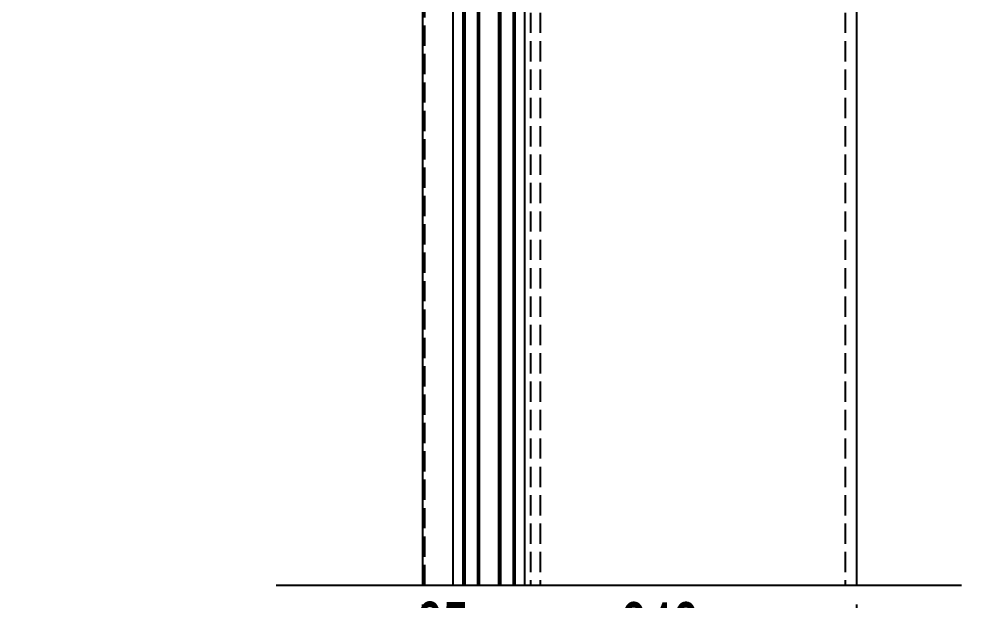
# Model space of a CAD drawing. Extents: x -8792 to 174344, y -43961 to 62816.
# Drawn here: x 122589 to 123180, y -11001 to -10643 of the extents above; entities that cross this region are included whole.
import ezdxf
from ezdxf.xclip import XClip

# ---------------------------------------------------------------- set-up
doc = ezdxf.new("R2010")
doc.units = 0
doc.header["$LTSCALE"] = 50
doc.header["$XCLIPFRAME"] = 0
for name, pattern in [('CENTER2', [28.575000000000003, 19.05, -3.175, 3.175, -3.175]), ('DASH', [0.35, 0.25, -0.1]), ('DOT2', [0.125, 0, -0.125]), ('HIDDEN', [0.375, 0.25, -0.125])]:
    doc.linetypes.add(name, pattern=pattern)
for name, color, linetype in [('#标注', 1, 'Continuous'), ('#玻璃', 130, 'Continuous'), ('#虚线', 8, 'HIDDEN'), ('#轴线', 1, 'CENTER2'), ('#铝型材', 3, 'Continuous'), ('#铝型材看线', 90, 'Continuous'), ('A-FLOR-OTLN', 4, 'DOT2'), ('吊顶', 7, 'Continuous')]:
    doc.layers.add(name, color=color, linetype=linetype)
doc.styles.add('JHZX', font='jrs.shx', dxfattribs={"width": 0.6, "bigfont": 'jhz.shx'})
doc.dimstyles.new('JZBZ-12', dxfattribs={"dimscale": 12, "dimtxt": 3, "dimasz": 1.5, "dimexe": 1, "dimexo": 1, "dimgap": 0.5, "dimtad": 1, "dimdec": 0, "dimdsep": 46, "dimtxsty": 'JHZX', "dimblk1": 'ARCHTICK', "dimblk2": 'ARCHTICK', "dimsah": 1, "dimcen": 0, "dimclrd": 1, "dimclre": 1, "dimclrt": 2, "dimadec": 3, "dimazin": 2, "dimtfac": 1, "dimtdec": 0, "dimtix": 1, "dimtmove": 0, "dimatfit": 3, "dimfxl": 0, "dimtolj": 1, "dimlwd": -1, "dimlwe": -1, "dimarcsym": 0})
pattern_1 = [(45, (-4671.386548304992, -3985.966912536584), (-0.4490128060534576, 0.4490128060534577), []), (135, (-4671.386548304992, -3985.966912536584), (-1.347038418160373, 0.4490128060534578), [1.5875, -0.9525000000000001])]

# ---------------------------------------------------------------- blocks, each defined once
blk = doc.blocks.new('A$Cbd8d7c8c')
at = {"layer": 'A-FLOR-OTLN', "color": 8}
blk.add_lwpolyline([(-22721.24937731028, -15689.86968211655), (-43719.41647269274, -33393.16188598087, 0.413755730742382), (-43991.60535459826, -36560.98194338084, 0.1896724665796431), (122158.1740942716, -126683.0426204044, 0.414786072981368), (124666.0152100509, -124719.4948140864), (133885.1673546026, -48361.88285301649, 0.379931253570586), (116453.2507597166, -23207.94787260017, 0.2364517045148016)], format="xyb", dxfattribs=at)
at = {"layer": '吊顶', "const_width": 3}
blk.add_lwpolyline([(36525.16269515478, -42886.23891143122, 0.056654023901928), (31389.80361110461, -41079.322920529), (30859.08537955373, -40957.77536884585, -0.1125361045485018), (21289.4537036519, -36343.71662567847, -0.0289167358602449), (3039.011338204145, -19971.01165417739, 0.4135317777718731), (-633.6185435920488, -19953.37917324936), (-31397.94016679469, -50352.84389940772, 0.4147813061863365), (-31416.3285705545, -54033.31448566628, 0.1704916733923174), (123964.2830003048, -129414.7104053417, 0.4125640170375961), (126841.1750901889, -127143.2247624403), (136317.5030562885, -48655.55449670245, 1.269194860891986), (87076.80076918215, -54393.31561949174)], format="xyb", dxfattribs=at)
blk = doc.blocks.new('*U130')
at = {"layer": '#玻璃'}
h = blk.add_hatch(dxfattribs=at)
h.set_pattern_fill('ANSI37', color=95, scale=0.5, style=0)
h.set_pattern_definition([(45, (-4671.386548304992, -3985.966912536584), (-1.122532015133644, 1.122532015133644), []), (135, (-4671.386548304992, -3985.966912536584), (-1.122532015133644, -1.122532015133644), [])])
edge = h.paths.add_edge_path()
edge.add_arc((13.22727271436543, -9.895949277519776), 0.5, 101.66357462732992, 179.9999998552378, ccw=False)
edge.add_line((13.12619035402531, -9.406273510885967), (18.70553571414985, -8.254545292779312))
edge.add_line((18.70553571414985, -8.254545292779312), (20.53618744916821, -8.25454529605895))
edge.add_arc((20.53618744862979, -8.554545296059132), 0.3000000000001819, 50.88235127368972, 89.99999989716918, ccw=False)
edge.add_line((20.72546189517834, -8.321789664797507), (20.93788397916433, -8.000000004092726))
edge.add_line((20.93788397916433, -8.000000004092726), (0.9999999999990905, -8))
edge.add_line((0.9999999999990905, -8), (-4.018966137664393e-08, -6.999999999999545))
edge.add_arc((-23.99999944694537, -14.00000005878201), 24.99999944694457, -16.260204933224998, 16.26020521833499, ccw=False)
edge.add_line((-5.356923793442547e-09, -20.99999999813781), (0.9999999946448952, -19.9999999981369))
edge.add_line((0.9999999946448952, -19.9999999981369), (20.93788400652829, -19.99999999714009))
edge.add_line((20.93788400652829, -19.99999999714009), (20.7254618926745, -19.67821029370816))
edge.add_arc((20.53618744862979, -19.44545466041063), 0.3000000000002819, 270.00000010283077, 309.1176481099815, ccw=False)
edge.add_line((20.53618744916821, -19.74545466041081), (18.70556974772899, -19.74545466369045))
edge.add_line((18.70556974772899, -19.74545466369045), (18.70553571415167, -19.74545466369045))
edge.add_line((18.70553571415167, -19.74545466369045), (13.12619035402531, -18.5937264455838))
edge.add_arc((13.22727271436543, -18.10405067894999), 0.5000000000003374, 180.0000001447621, 258.3364253726701, ccw=False)
edge.add_line((12.72727271436543, -18.10405068021328), (12.72727271408348, -17.99295434429041))
edge.add_line((12.72727271408348, -17.99295434429041), (12.72727270399719, -13.99999997823488))
edge.add_line((12.72727270399719, -13.99999997823488), (12.72727271436543, -9.895949276256488))
h = blk.add_hatch(dxfattribs=at)
h.set_pattern_fill('DOTS', color=95, scale=0.5, style=0)
h.set_pattern_definition([(180, (460.7240095156649, -235.7473697988071), (-0.5051136364014382, 1.010227272710472), [0, -1.010227272802876])])
edge = h.paths.add_edge_path()
edge.add_line((21.95454118934322, -15.08181764587516), (24.81817623585903, -15.0818176407447))
edge.add_line((24.81817623585903, -15.0818176407447), (24.81817624486666, -18.19999363358465))
edge.add_ellipse((24.18181290120629, -18.1999936347479), major_axis=(0.4499768355802644, 0.4499768355802646), ratio=0.9999999999997978, start_angle=225.0000001047399, end_angle=315.0000001047283, ccw=False)
edge.add_line((24.18181290236953, -18.83635697835007), (23.87994499382421, -18.83635697889076))
edge.add_ellipse((22.08003765250487, -19.47272032573255), major_axis=(1.34993050678172, 1.34993050678172), ratio=0.9999999999997139, start_angle=334.4712207353473, end_angle=475.528779469961)
edge.add_line((20.28013030890543, -18.8363569853409), (18.77053185777186, -18.83635698804574))
edge.add_line((18.77053185777186, -18.83635698804574), (13.36363605772021, -17.72022703671109))
edge.add_line((13.36363605772021, -17.72022703671109), (13.36363603754853, -10.27976589202444))
edge.add_line((13.36363603754853, -10.27976589202444), (18.77053183360022, -9.163635921305286))
edge.add_line((18.77053183360022, -9.163635921305286), (20.28013028473379, -9.163635918600448))
edge.add_ellipse((22.08003762605313, -8.527272571751382), major_axis=(1.349930506783333, 1.349930506783333), ratio=0.9999999999998402, start_angle=154.4712207355561, end_angle=295.5287794697451)
edge.add_line((23.87994496965257, -9.163635912150767), (24.18181287819789, -9.163635911610072))
edge.add_ellipse((24.18181287931475, -9.799999255212242), major_axis=(0.4499768355806285, 0.4499768355806285), ratio=0.999999999998181, start_angle=315.0000001005467, end_angle=405.00000010060995, ccw=False)
edge.add_line((24.81817622297513, -9.799999254094928), (24.81817623335064, -13.68181828476872))
edge.add_line((24.81817623335064, -13.68181828476872), (24.56363089589649, -13.68181828522484))
edge.add_line((24.56363089589649, -13.68181828522484), (24.56363089452771, -12.91818227287422))
edge.add_line((24.56363089452771, -12.91818227287422), (21.95454118546695, -12.91818227754902))
edge.add_ellipse((21.95454118740508, -13.99999996171209), major_axis=(-0.7649606205146102, 0.7649606205146102), ratio=0.9999999999991456, start_angle=-44.99999989737609, end_angle=135.0000001026239)
h = blk.add_hatch(dxfattribs=at)
h.set_pattern_fill('ANSI38', color=95, scale=0.2, style=0)
h.set_pattern_definition(pattern_1)
edge = h.paths.add_edge_path(flags=17)
edge.add_arc((22.08003762601584, -8.254545339494598), 1.170174465914431, 167.4361369484806, 372.5638632568743)
edge.add_line((23.22219127190783, -8.000000000010004), (20.93788397921162, -8.00000000410364))
edge = h.paths.add_edge_path(flags=17)
edge.add_arc((22.08003762601584, -8.254545339494598), 1.170174465914431, 167.4361369484806, 372.5638632568743)
edge.add_line((23.22219127190783, -8.000000000010004), (20.93788397921162, -8.00000000410364))
edge = h.paths.add_edge_path()
edge.add_ellipse((22.08003765246849, -19.74544763218273), major_axis=(0.8274383000213023, 0.8274383000213023), ratio=0.9999999999964249, start_angle=302.4361369483661, end_angle=507.5638632567405)
edge.add_line((20.93788400657468, -19.99999297166687), (23.22219129927271, -19.99999296757414))
h = blk.add_hatch(dxfattribs=at)
h.set_pattern_fill('ANSI38', color=95, scale=0.2, style=0)
h.set_pattern_definition(pattern_1)
edge = h.paths.add_edge_path()
edge.add_arc((22.08003762601584, -8.254545339494598), 1.170174465914431, 167.4361369484806, 372.5638632568743)
edge.add_line((23.22219127190783, -8.000000000010004), (20.93788397921162, -8.00000000410364))
at = {"layer": '#玻璃', "color": 8, "linetype": 'Continuous'}
for p, q in [((0, 1), (690.1756986856342, 0.9999999999999822)), ((0, -7), (690.1756986856342, -7.000000000000018)), ((-5.355104804039001e-09, -20.99999999813735), (690.1756986802791, -20.99999999813737)), ((-5.355104804039001e-09, -28.99999999813735), (690.1756986802791, -28.99999999813737))]:
    blk.add_line(p, q, dxfattribs=at)
at = {"layer": '#玻璃', "color": 130}
for points in [[(690.1756986856342, -8.000000000000018), (1, -8), (0, -7), (0, 1), (1, 2), (690.1756986856342, 1.999999999999982)], [(690.1756986802791, -29.99999999813737), (0.9999999946448952, -29.99999999813735), (-5.355104804039001e-09, -28.99999999813735), (-5.355104804039001e-09, -20.99999999813735), (0.9999999946448952, -19.99999999813735), (690.1756986802791, -19.99999999813737)]]:
    blk.add_lwpolyline(points, dxfattribs=at)
at = {"layer": '#玻璃', "color": 95, "elevation": 1.58712893258799e-08}
for points in [[(12.72727271436543, -9.895949276256488, -0.3557714435114023), (13.12619035402531, -9.406273510885967), (18.70553571414985, -8.254545292779312), (20.53618744916821, -8.25454529605895, -0.1723599693246826), (20.72546189517834, -8.321789664797507), (20.93788397916433, -8.000000004092726), (0.9999999999990905, -8), (-4.018966137664393e-08, -6.999999999999545, -0.1428571461293512), (-5.356923793442547e-09, -20.99999999813781), (0.9999999946448952, -19.9999999981369), (20.93788400652829, -19.99999999714009), (20.7254618926745, -19.67821029370816, -0.1723599665555031), (20.53618744916821, -19.74545466041081), (18.70556974772899, -19.74545466369045), (18.70553571415167, -19.74545466369045), (13.12619035402531, -18.5937264455838, -0.3557714435114023), (12.72727271436543, -18.10405068021328), (12.72727271408348, -17.99295434429041), (12.72727270399719, -13.99999997823488)], [(13.36363605779479, -10.00703858792394), (18.77053185776367, -8.890908636606127), (20.28036949802117, -8.89090863934598, 0.7064841836147231), (23.87970332083569, -8.890915671214316), (24.45453958995313, -8.890915672244319, -0.4142135626265599), (24.81817624559153, -9.254552329500257), (24.81817623382994, -13.68181828476827), (21.73635951494271, -13.68181829046944), (21.73635951608139, -14.31818163409434), (24.95453957810332, -14.3181816281417, 0.4142135610531581), (25.45453957717837, -13.81818162947002), (25.45453958930193, -9.254552331190553, 0.4142135626264271), (24.45453959109363, -8.254552328533919), (23.62388649060267, -8.25455232704553, 0.3584896500331601), (23.32950985961179, -8.49673883530977, -0.8237466754606625), (20.83056434118589, -8.4967331422381, 0.3584909324768797), (20.53618744916821, -8.25454529605895), (18.70553571415076, -8.254545292779312), (13.12619035402531, -9.406273510885967, 0.3557714435114023), (12.72727271436543, -9.895949276256488), (12.72727270399719, -13.99999997823488), (12.72727271408348, -17.99295434429041), (12.72727271436543, -18.10405068021328, 0.3557714435114023), (13.12619035402531, -18.5937264455838), (13.23498444909728, -18.6161844977687), (13.2349858400712, -18.61617775943978), (18.70556974772899, -19.74545466369045), (20.53618744916821, -19.74545466041081, 0.3584909324105703), (20.83056434117225, -19.50326681430079, -0.8237466755765136), (23.32950985966545, -19.50326112143739, 0.3584896500640142), (23.62388649091736, -19.74544762942423), (24.45453959109363, -19.74544762793585, 0.4142135626264271), (25.45453958930193, -18.74544762527921), (25.45453957920745, -14.94545429554682, 0.414213562119763), (24.95453957831069, -14.44545429687514), (21.95454118820271, -14.4454543022498, -1), (21.95454118660564, -13.55454562117438), (24.5636308956673, -13.55454561649958), (24.5636308945268, -12.91818227278918), (21.95454118546604, -12.91818227746398, 1), (21.95454118934413, -15.0818176459602), (24.81817623585812, -15.0818176408302), (24.81817624559153, -18.74544762696951, -0.4142135626265599), (24.45453958995313, -19.10908428422545), (23.87970332083569, -19.10908428525545, 0.7064841836147231), (20.28036949802117, -19.10909131712378), (18.77053185776731, -19.10909131986409), (13.36363605779479, -17.99296136854582), (13.36363604770759, -13.99999997662735)]]:
    blk.add_lwpolyline(points, format="xyb", close=True, dxfattribs=at)
blk = doc.blocks.new('_ARCHTICK')
at = {"color": 0, "linetype": 'ByBlock', "const_width": 0.15}
blk.add_lwpolyline([(-0.5, -0.5), (0.5, 0.5)], dxfattribs=at)
blk = doc.blocks.new('*D197')
at = {"layer": '#标注', "color": 1, "ltscale": 10, "transparency": 16777216}
for p, q in [((122862.8690074887, -11003.56792230871), (122862.8690074887, -11056.16936416944)), ((123105.3559283031, -11003.56792230871), (123105.3559283031, -11056.16936416944)), ((123105.3559283031, -11044.16936416944), (122862.8690074887, -11044.16936416944))]:
    blk.add_line(p, q, dxfattribs=at)
at = {"layer": 'Defpoints', "color": 0, "ltscale": 10, "transparency": 16777216}
for p in [(122862.8690074887, -10991.56792230871), (123105.3559283031, -10991.56792230871), (122862.8690074887, -11044.16936416944)]:
    blk.add_point(p, dxfattribs=at)
at = {"layer": '#标注', "color": 1, "ltscale": 10, "transparency": 16777216, "xscale": 18, "yscale": 18, "zscale": 18, "rotation": 180}
blk.add_blockref('_ARCHTICK', (122862.8690074887, -11044.16936416944), dxfattribs=at)
at = {"layer": '#标注', "color": 1, "ltscale": 10, "transparency": 16777216, "xscale": 18, "yscale": 18, "zscale": 18}
blk.add_blockref('_ARCHTICK', (123105.3559283031, -11044.16936416944), dxfattribs=at)
at = {"layer": '#标注', "color": 2, "ltscale": 10, "transparency": 16777216, "insert": (122984.1124678959, -11020.16936416944), "char_height": 36, "attachment_point": 5, "style": 'JHZX'}
blk.add_mtext('\\A1;242', dxfattribs=at)
blk = doc.blocks.new('*D198')
at = {"layer": '#标注', "color": 1, "ltscale": 10, "transparency": 16777216}
for p, q in [((122837.8604965899, -11003.56792230871), (122837.8604965899, -11056.16936416944)), ((122862.8690074887, -11003.56792230871), (122862.8690074887, -11056.16936416944)), ((122837.8604965899, -11044.16936416944), (122819.8604965899, -11044.16936416944)), ((122862.8690074887, -11044.16936416944), (122837.8604965899, -11044.16936416944)), ((122862.8690074887, -11044.16936416944), (122880.8690074887, -11044.16936416944))]:
    blk.add_line(p, q, dxfattribs=at)
at = {"layer": 'Defpoints', "color": 0, "ltscale": 10, "transparency": 16777216}
for p in [(122837.8604965899, -10991.56792230871), (122862.8690074887, -10991.56792230871), (122837.8604965899, -11044.16936416944)]:
    blk.add_point(p, dxfattribs=at)
at = {"layer": '#标注', "color": 1, "ltscale": 10, "transparency": 16777216, "xscale": 18, "yscale": 18, "zscale": 18}
blk.add_blockref('_ARCHTICK', (122837.8604965899, -11044.16936416944), dxfattribs=at)
at = {"layer": '#标注', "color": 1, "ltscale": 10, "transparency": 16777216, "xscale": 18, "yscale": 18, "zscale": 18, "rotation": 180}
blk.add_blockref('_ARCHTICK', (122862.8690074887, -11044.16936416944), dxfattribs=at)
at = {"layer": '#标注', "color": 2, "ltscale": 10, "transparency": 16777216, "insert": (122850.3647520393, -11020.16936416944), "char_height": 36, "attachment_point": 5, "style": 'JHZX'}
blk.add_mtext('\\A1;25', dxfattribs=at)

msp = doc.modelspace()

# ---------------------------------------------------------------- linework, layer by layer
at = {"layer": '#虚线', "color": 8, "linetype": 'DASH'}
for p, q in [((122904.3559064542, -9816.107412668716, 6.467716604999432e-09), (122904.3559064542, -10991.56792230312)), ((122910.3559064542, -9816.107412668716, 6.467716604999348e-09), (122910.3559064542, -10991.56792230312)), ((123098.3559283031, -9816.107412674246, 6.467716604999348e-09), (123098.3559283031, -10991.56792230871)), ((122839.2604965899, -10991.56792230312), (122839.2604965899, -10293.89222346096))]:
    msp.add_line(p, q, dxfattribs=at)
at = {"layer": '#轴线'}
msp.add_line((122747.570052278, -10991.56792230871), (123170.1455272112, -10991.56792230871), dxfattribs=at)
at = {"layer": '#铝型材', "ltscale": 10, "elevation": 2.611484023276176e-10}
msp.add_lwpolyline([(122900.8758786931, -10991.56792230312), (122900.8758786931, -9816.107412668716), (123105.3559283031, -9816.107412668716), (123105.3559283031, -10991.56792230871)], dxfattribs=at)
at = {"layer": '#铝型材', "ltscale": 10}
msp.add_lwpolyline([(122856.8604965899, -10991.56792230312), (122856.8604965899, -10293.89222346096), (122837.8604965899, -10293.89222346096), (122837.8604965899, -10991.56792230312)], dxfattribs=at)
at = {"layer": '#铝型材看线'}
for p, q in [((123105.3559283031, -9816.107412674246, 6.467716604999348e-09), (123105.3559283031, -10991.56792230871)), ((122900.87590906, -10991.56792230318), (122900.87590906, -10328.89226264683))]:
    msp.add_line(p, q, dxfattribs=at)

# ---------------------------------------------------------------- block references
at = {"layer": '#玻璃', "rotation": 270}
msp.add_blockref('*U130', (122892.8690074868, -10301.3922236229), dxfattribs=at)
at = {"ltscale": 10}
ref = msp.add_blockref('A$Cbd8d7c8c', (22321.9819401807, 94074.68456757195), dxfattribs=at)
XClip(ref).set_block_clipping_path([(76291.00630252008, -72283.99184971683), (103268.9259821397, -47877.30861059863)])

# ---------------------------------------------------------------- dimensions: what is measured, and where the dimension line sits
at = {"layer": '#标注', "ltscale": 10}
for base, p1, p2, picture, middle in [((122837.8604965899, -11044.16936416944), (122862.8690074887, -10991.56792230871), (122837.8604965899, -10991.56792230871), '*D198', (122850.3647520393, -11020.16936416944)), ((122862.8690074887, -11044.16936416944), (123105.3559283031, -10991.56792230871), (122862.8690074887, -10991.56792230871), '*D197', (122984.1124678959, -11020.16936416944))]:
    dim = msp.add_linear_dim(base=base, p1=p1, p2=p2, dimstyle='JZBZ-12', dxfattribs=at)
    dim.commit()
    dim.dimension.update_dxf_attribs({"geometry": picture, "text_midpoint": middle})

doc.saveas('drawing.dxf')
